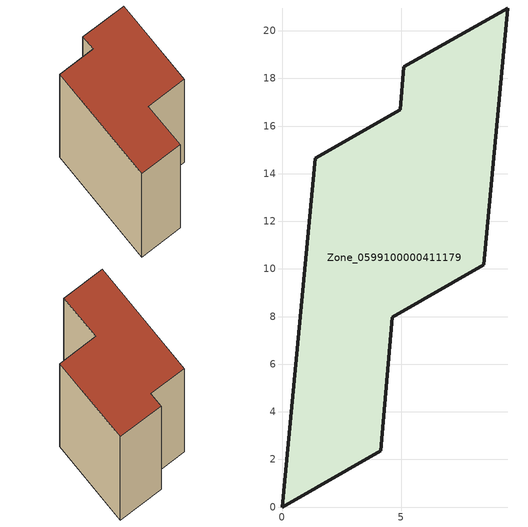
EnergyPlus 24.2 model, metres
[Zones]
Zone_0599100000411179
 floor ground (C_G): 4.97,16.68 5.12,18.5 9.49,20.96 8.47,10.18 4.63,7.97 4.14,2.37 0,0 1.39,14.64 z0
 wall outside (C_F): 1.39,14.64 0,0 4.14,2.37 4.63,7.97 8.47,10.18 9.49,20.96 5.12,18.5 4.97,16.68 1.39,14.64 z0:6.41
 roof outside (C_R): 4.63,7.97 8.47,10.18 9.49,20.96 5.12,18.5 4.97,16.68 1.39,14.64 0,0 4.14,2.37 z6.41
[BUILDING]
Pand.0599100000411179: North Axis=0; Terrain=City; Loads Convergence Tolerance Value=0.04; Temperature Convergence Tolerance Value=0.4; Solar Distribution=FullExterior; Maximum Number of Warmup Days=25; Minimum Number of Warmup Days=1
[Site:Location]
Rotterdam.The.Hague.AP_ZH_NLD Design_Conditions: Latitude=51.96; Longitude=4.45; Time Zone=1; Elevation=-4.5
[SITE:GROUNDTEMPERATURE:BUILDINGSURFACE]
18, 18, 18, 18, 18, 18, 18, 18, 18, 18, 18, 18
[MATERIAL] Thermal Absorptance=0.9; Solar Absorptance=0.7; Visible Absorptance=0.7
Name | Roughness | Thickness | Conductivity | Density | Specific Heat
G.TI.2006-2014 | MediumSmooth | 0.15 | 0.06 | 540 | 1210
F.TI.2006-2014 | Rough | 0.3 | 0.12 | 1920 | 840
R.TI.2006-2014 | MediumRough | 0.2 | 0.08 | 1500 | 1000
[CONSTRUCTION]
C_G: G.TI.2006-2014
C_F: F.TI.2006-2014
C_R: R.TI.2006-2014
[ZONE]
Zone_0599100000411179: Type=1; Multiplier=1; Ceiling Height=Autocalculate; Volume=Autocalculate; Floor Area=autocalculate; Part of Total Floor Area=Yes
[ZONEINFILTRATION:DESIGNFLOWRATE]
Infil_Zone_0599100000411179: Zone or ZoneList or Space or SpaceList=Zone_0599100000411179; Schedule=AlwaysOn; Design Flow Rate Calculation Method=Flow/Area; Flow Rate per Floor Area=0.0015; Constant Term Coefficient=1; Temperature Term Coefficient=0; Velocity Term Coefficient=0; Velocity Squared Term Coefficient=0
[HVACTEMPLATE:ZONE:IDEALLOADSAIRSYSTEM]
Zone_0599100000411179: Maximum Heating Supply Air Temperature=50; Minimum Cooling Supply Air Temperature=13; Maximum Heating Supply Air Humidity Ratio=0.0156; Minimum Cooling Supply Air Humidity Ratio=0.0077; Heating Limit=NoLimit; Cooling Limit=NoLimit; Dehumidification Control Type=ConstantSensibleHeatRatio; Cooling Sensible Heat Ratio=0.7; Dehumidification Setpoint=60; Humidification Control Type=None; Humidification Setpoint=30; Outdoor Air Method=None; Outdoor Air Flow Rate per Person=0.00944; Outdoor Air Flow Rate per Zone Floor Area=0; Outdoor Air Flow Rate per Zone=0; Demand Controlled Ventilation Type=None; Outdoor Air Economizer Type=NoEconomizer; Heat Recovery Type=None; Sensible Heat Recovery Effectiveness=0.7; Latent Heat Recovery Effectiveness=0.65
[ZONECONTROL:THERMOSTAT]
ThermostatControl_Zone_0599100000411179: Zone or ZoneList=Zone_0599100000411179; Control Type Schedule=DualSetpointControlType; Control 1=Thermostat_Zone_0599100000411179; Temperature Difference Between Cutout And Setpoint=0
[THERMOSTATSETPOINT:DUALSETPOINT]
Thermostat_Zone_0599100000411179: Heating Setpoint Temperature Schedule=HeatingSetpoint_Zone_0599100000411179; Cooling Setpoint Temperature Schedule=CoolingSetpoint_Zone_0599100000411179
[SCHEDULE:COMPACT]
HeatingSetpoint_Zone_0599100000411179: Through: 12/31, For: AllDays, Until: 24:00, 21
CoolingSetpoint_Zone_0599100000411179: Through: 12/31, For: AllDays, Until: 24:00, 24
DualSetpointControlType: Through: 12/31, For: AllDays, Until: 24:00, 4
AlwaysOn: Through: 12/31, For: AllDays, Until: 24:00, 1
